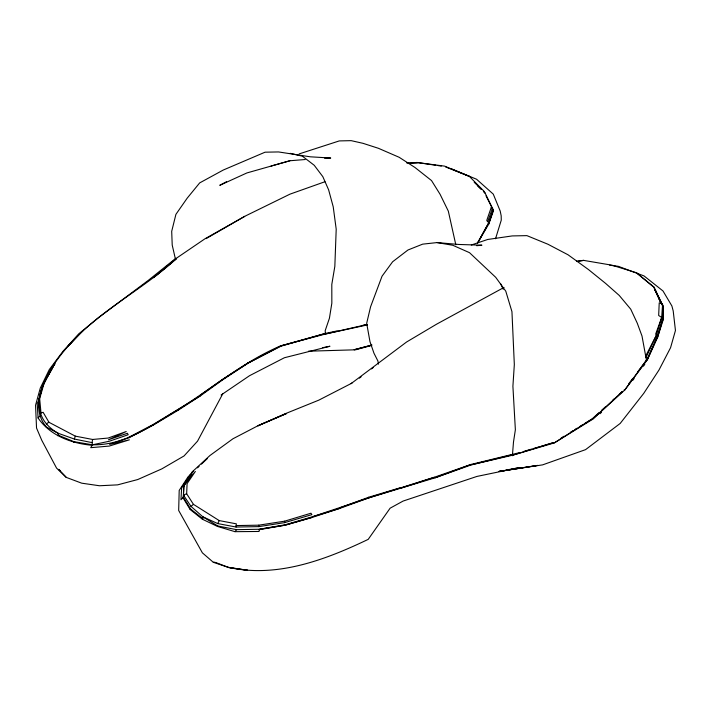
<?xml version="1.0" encoding="UTF-8"?>
<svg xmlns="http://www.w3.org/2000/svg" width="711" height="711" viewBox="0 0 711 711"><rect width="100%" height="100%" fill="white"/><g stroke="black" fill="none" stroke-linecap="round" stroke-linejoin="round"><path stroke-width="1.07" d="M337.13 330.908L325.371 333.432L280.667 345.893L248.077 363.108L222.614 379.852L200.538 395.734L178.497 410.025L153.283 425.08L129.126 437.683L109.61 444.393L129.393 439.833L109.218 446.081L90.706 447.681L92.483 444.793L92.057 442.615L74.371 439.051L75.313 436.145L92.599 439.46L108.152 438.056L126.211 431.524L108.472 439.771L127.367 433.266L128.184 434.732L109.29 441.247L92.483 444.793L73.971 441.691L58.231 435.203L58.195 433.283C12.976 407.51 59.04 353.491 83.116 330.411L67.723 346.692C98.411 310.911 142.093 290.239 176.515 258.555L153.469 277.681L177.332 257.604L204.919 238.816L244.717 216.366M92.057 442.615L92.599 439.46M183.349 497.256L184.105 484.44L192.334 471.766L193.205 471.269L184.976 483.942L195.356 471.446L187.082 483.622L186.655 493.763L184.584 494.572L182.94 497.691L190.157 509.538L202.368 519.226L202.822 518.683L190.646 509.058L183.349 497.256L183.705 486.608M512.391 455.742L513.484 442.091L515.368 429.764L512.907 386.269L514.329 364.565L511.947 311.658L505.77 291.163L495.709 277.326L469.518 252.681L452.783 245.268L437.034 242.584L422.663 244.149L407.972 249.996L392.614 261.772L382.038 276.206L370.582 306.788L366.68 323.283L369.969 341.635L373.977 353.243L377.905 361.001L378.456 364.148M236.043 525.58L258.786 525.171L284.622 521.181L310.974 513.226L311.871 514.64L284.684 522.629L258.848 526.62L236.096 527.029L236.345 523.847L219.228 520.594L193.454 504.357L186.655 493.763M92.181 445.29C71.624 443.513 50.117 435.647 38.083 417.979L37.194 403.377L38.207 402.035L42.927 385.255L44.953 381.46M40.18 413.918L41.007 412.975L39.656 398.649L44.322 382.438L54.072 364.903L53.298 365.356M219.228 520.594L217.708 523.58L202.795 516.773L191.001 506.392L183.767 495.567M495.523 238.772L501.264 220.152L501.184 215.833L500.206 211.034L493.274 194.13L476.557 179.234L451.512 168.88M46.597 378.492C38.074 393.156 34.368 413.215 46.411 427.062L58.195 433.283L74.371 439.051M48.081 375.684L52.525 367.249L55.174 363.73M222.836 393.672L197.551 441.14L184.051 455.947L161.806 468.887L137.765 479.534L117.608 484.866L99.478 485.755L81.703 483.178L66.274 477.401L56.56 468.096L41.745 440.251L36.537 428.049L35.55 405.27L40.287 388.108L49.29 369.569L62.932 351.35L78.752 333.877L98.518 317.648L148.519 280.196L175.964 258.164M47.984 375.781L52.934 367.018L42.927 385.255L38.207 402.035M484.493 192.885L485.044 192.903L483.436 191.383L485.044 192.903L493.523 210.572L488.653 224.241L488.075 224.001L477.712 242.824L488.075 224.001L493.016 210.652L491.594 207.692M184.851 484.147L183.242 486.902L191.712 474.601M188.077 478.627L190.237 474.957L181.643 487.906L180.95 499.78L182.94 497.691M477.712 242.824L488.653 224.241L493.016 210.652L493.523 210.572L486.004 195.836M46.366 424.663L47.228 423.223L48.943 422.281L75.313 436.145M73.588 442.233L73.971 441.691M202.368 519.226L217.433 526.424L217.744 525.98L236.576 529.659L259.373 529.26L285.244 525.153L312.449 517.324L340.418 508.187L369.071 497.771L434.341 477.259L471.171 464.399L519.759 452.587M628.8 383.673L632.799 378.359M637.465 372.164L646.788 359.775L656.911 337.663L662.563 319.861L662.634 305.97L660.803 302.157M632.799 380.305L634.132 378.536M643.455 366.147L644.788 364.37M236.576 529.659L235.003 531.677L217.433 526.424M191.001 506.392L193.454 504.357M43.495 383.389L44.322 382.438M38.838 399.6L39.656 398.649M38.083 417.979L39.825 416.068M57.724 435.719L58.231 435.203M190.157 509.538L190.646 509.058M191.268 473.748L188.148 476.708L179.199 490.421L178.674 510.462L202.386 552.847L213.318 562.294L228.862 567.565L247.606 570.266L228.524 567.378C276.828 578.15 325.167 559.992 368.209 539.365L390.117 508.187L403.075 501.077L476.93 476.432L518.906 467.722L506.303 470.033M197.525 467.829L199.089 466.354M201.426 464.132L207.248 458.693M192.334 471.766L209.949 455.511L232.959 438.767L258.733 425.338L286.604 413.491L257.871 425.845L285.733 413.518L318.777 400.16L351.918 383.131L351.065 383.638L406.576 342.009L436.563 324.198L504.055 287.413M599.115 412.549L591.854 419.135L554.287 442.917L512.844 455.138L471.526 464.781L434.954 477.845L369.071 497.771L312.342 516.79L285.155 524.78L259.373 529.26L259.035 531.464L235.003 531.677M601.542 410.354L605.576 406.701M612.838 400.115L614.455 398.649M619.29 394.258L622.525 391.334L592.405 419.428L554.287 442.917L553.736 442.553L541 446.321M599.924 413.766L601.533 412.3M359.384 378.136L361.117 376.812M371.48 368.885L373.213 367.569M221.103 395.014L249.543 375.701L284.4 357.74L329.948 346.248L322.634 347.688M362.779 325.416L367.054 324.5L325.709 333.948L280.667 345.893C243.304 361.757 212.34 388.25 178.177 409.536C151.914 425.32 124.505 445.593 92.483 444.793M367.391 324.918L325.709 333.948L325.371 333.432L280.889 346.213L248.077 363.108L222.499 379.416L200.458 395.103L200.538 395.734L153.069 424.574L129.064 437.149L129.126 437.683M561.175 437.985L563.965 436.27M570.471 432.27L573.262 430.564M575.119 429.417L576.977 428.28M579.767 426.564L582.558 424.849M584.415 423.703L591.854 419.135L592.405 419.428L624.72 390.063L647.312 359.855L657.479 337.698L663.141 319.906L663.008 305.979L655.293 289.848M206.146 238.612L245.055 216.153L289.946 194.165L324.954 181.732M226.587 181.669L219.77 185.322L246.895 172.942L289.884 160.757L305.179 159.522M553.736 442.553L512.844 455.138L512.329 454.782L471.526 464.781L471.171 464.399L434.954 477.845L434.341 477.259L400.097 488.413L399.733 487.933L368.778 497.211L340.205 507.752L340.418 508.187L312.342 516.79L312.449 517.324L285.244 525.153L259.302 529.686M471.313 245.002L487.693 239.474L512.222 235.928L526.904 235.634L547.905 244.229L568.036 254.787L588.459 269.549L605.541 283.351L619.21 295.403L630.737 309.187L637.278 323.221L641.997 336.01L646.548 360.788M299.171 153.896L339.271 140.92L351.172 140.654L362.992 143.32L378.448 148.306L399.147 157.282L414.931 167.458L431.524 180.567L440.065 194.263L448.321 211.131L455.813 244.78M41.007 412.975L43.113 412.291L48.943 422.281M524.007 451.334L531.437 449.139M533.561 448.517L538.876 446.943M271.104 166.045L289.884 160.757M371.444 345.466L355.651 349.794L308.441 351.198M371.186 345.262L354.14 349.732L372.022 345.057M500.002 471.189L504.206 470.424M499.824 471.34L537.587 465.412L498.971 471.411M577.945 261.284L583.384 260.439L576.541 261.23M498.989 471.411L542.609 464.87L585.562 449.645L620.196 423.436L643.766 393.334L658.999 369.996L670.562 347.723L675.45 330.491L673.201 310.929L671.886 305.952L663.008 290.986L644.024 275.921L618.339 266.332L609.7 265.221M476.672 245.704L481.916 245.188L458.844 244.468L437.034 242.584M213.318 562.294L214.918 562.197M406.701 162.961L417.33 162.446L417.126 163.095L408.265 163.423M324.527 158.198L330.722 158.029L310.307 156.811L278.525 151.941L265.061 152.19L223.263 170.036L199.675 182.905L187.162 198.2L175.91 214.358L171.698 231.342L172.213 245.055L175.555 259.657M484.022 191.232L469.322 176.355L444.562 166.125L417.224 162.535L435.852 165.272M438.047 165.592L441.335 166.081M583.02 260.279L612.047 265.212L635.918 272.58M217.708 523.58L236.096 527.029M290.239 153.345L302.371 156.18L314.226 165.281L322.83 176.657L328.633 189.864L333.228 206.839L336.205 229.2L334.837 266.358L331.806 284.4L331.841 303.17L329.424 318.235L325.22 330.579L325.345 334.419M624.134 389.868L624.72 390.063L646.788 359.775L647.312 359.855L656.911 337.663L657.479 337.698L662.563 319.861L663.141 319.906L663.008 305.979L658.688 297.411M215.913 562.588L228.862 567.565M445.655 166.969L469.322 176.355M217.744 525.98L202.795 516.773L202.822 518.683M653.569 286.791L636.727 272.997L654.422 287.688L660.91 303.224L662.599 304.05L661.692 317.497L656.466 335.059L645.988 357.446L645.552 356.264L656.466 335.059L655.64 334.152L661.692 317.497L658.67 315.471L659.221 302.877L660.91 303.224L653.569 286.791L654.422 287.688M60.257 470.673L58.702 469.331L66.274 477.401M477.828 186.086L481.036 189.117M474.21 182.265L481.178 189.099M178.177 409.536L178.497 410.025M368.778 497.211L369.071 497.771M657.737 295.509L654.858 289.795L657.604 295.5M658.519 297.402L659.426 299.304M500.526 283.547L503.237 289.306M247.863 362.619L248.077 363.108M153.069 424.574L153.283 425.08M284.622 521.181L284.684 522.629M258.786 525.171L258.848 526.62M491.274 207.31L486.777 220.374L487.595 221.841L492.572 208.012L491.274 207.31"/></g></svg>
